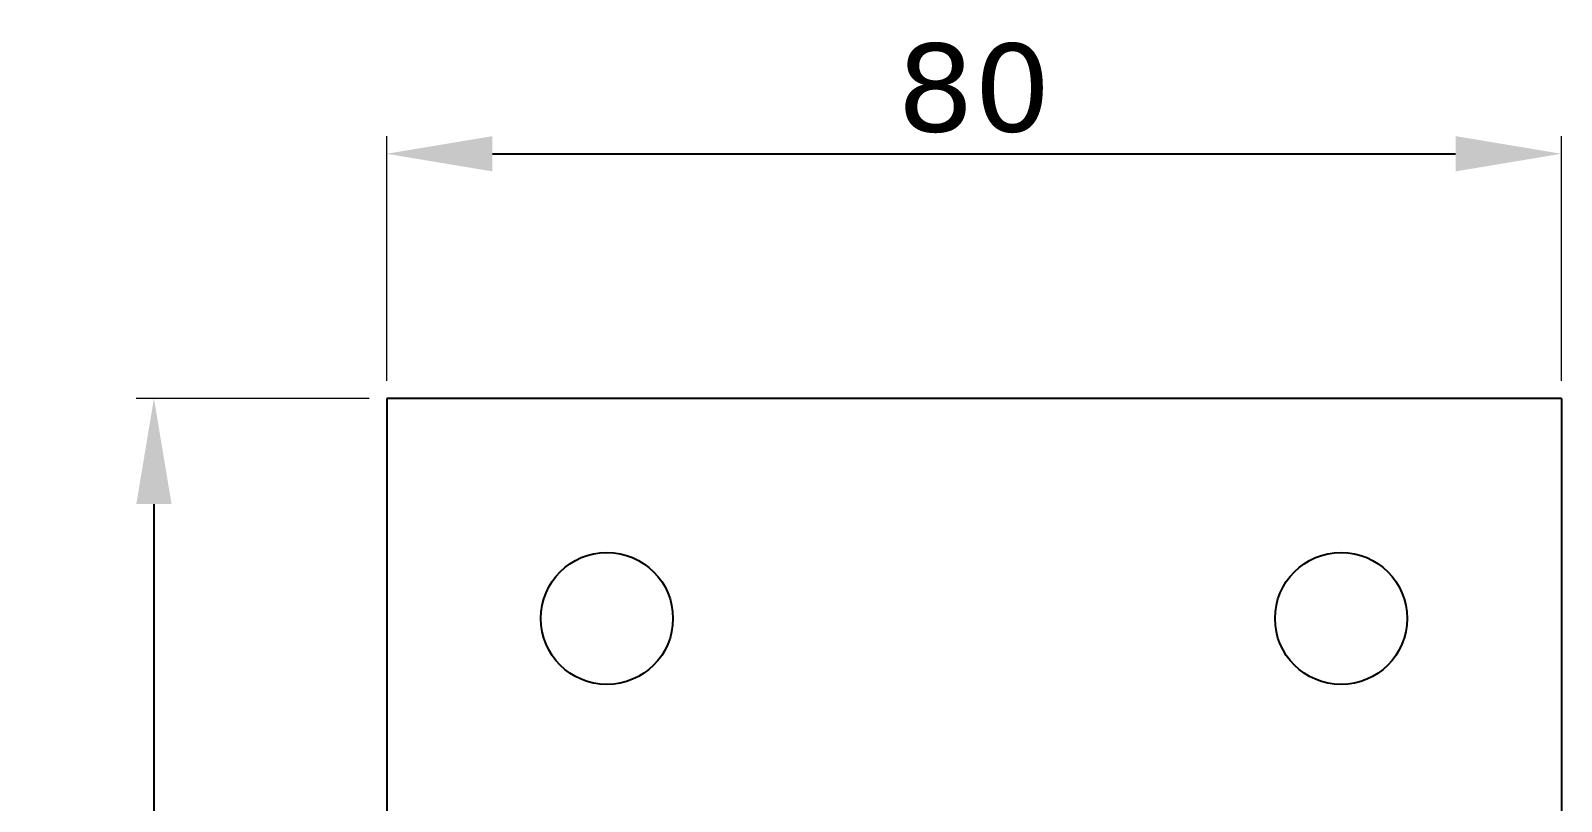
# Model space of a CAD drawing. Header units: millimetres. Extents: x 111849 to 113968, y -11137 to -9484.
# Drawn here: x 112053.5 to 112157.8, y -9979.7 to -9927.2 of the extents above; entities that cross this region are included whole.
import ezdxf

# ---------------------------------------------------------------- set-up
doc = ezdxf.new("R2010")
doc.units = ezdxf.units.MM
for name, color, linetype in [('_RB_dimension', 142, 'Continuous'), ('_RB_product', 7, 'Continuous'), ('_RB_text', 7, 'Continuous')]:
    doc.layers.add(name, color=color, linetype=linetype)
doc.styles.add('rothoblaas', font='verdana.ttf', dxfattribs={"height": 6})
doc.dimstyles.new('rothoblaas', dxfattribs={"dimscale": 1.2, "dimtxt": 6.5, "dimasz": 6, "dimexe": 1, "dimexo": 1, "dimgap": 1.1, "dimtad": 1, "dimdsep": 46, "dimtxsty": 'rothoblaas', "dimcen": 0, "dimclrd": 256, "dimclre": 256, "dimclrt": 256, "dimazin": 2, "dimtp": 0.1, "dimtm": 0.1, "dimtfac": 0.71, "dimtmove": 0, "dimatfit": 3, "dimfxl": 1, "dimlwd": -1, "dimlwe": 18, "dimarcsym": 0})

# ---------------------------------------------------------------- blocks, each defined once
blk = doc.blocks.new('*D370')
at = {"layer": '_RB_dimension', "lineweight": 18}
for p, q in [((112077.79, -9951.08), (112077.79, -9934.41)), ((112157.79, -9951.08), (112157.79, -9934.41))]:
    blk.add_line(p, q, dxfattribs=at)
at = {"layer": '_RB_dimension'}
blk.add_line((112084.99, -9935.61), (112150.59, -9935.61), dxfattribs=at)
for points in [[(112084.99, -9934.41), (112084.99, -9936.81), (112077.79, -9935.61)], [(112150.59, -9934.41), (112150.59, -9936.81), (112157.79, -9935.61)]]:
    blk.add_solid(points, dxfattribs=at)
at = {"layer": 'Defpoints', "color": 0, "transparency": 16777216}
for p in [(112157.79, -9935.61), (112077.79, -9952.28), (112157.79, -9952.28)]:
    blk.add_point(p, dxfattribs=at)
at = {"layer": '_RB_dimension', "insert": (112117.79, -9931.15), "char_height": 6, "attachment_point": 5, "style": 'rothoblaas'}
blk.add_mtext('80', dxfattribs=at)
blk = doc.blocks.new('*D371')
at = {"layer": '_RB_dimension', "lineweight": 18}
for p, q in [((112076.59, -9952.28), (112060.74, -9952.28)), ((112076.59, -10032.28), (112060.74, -10032.28))]:
    blk.add_line(p, q, dxfattribs=at)
at = {"layer": '_RB_dimension'}
blk.add_line((112061.94, -9959.48), (112061.94, -10025.08), dxfattribs=at)
for points in [[(112060.74, -9959.48), (112063.14, -9959.48), (112061.94, -9952.28)], [(112060.74, -10025.08), (112063.14, -10025.08), (112061.94, -10032.28)]]:
    blk.add_solid(points, dxfattribs=at)
at = {"layer": 'Defpoints', "color": 0, "transparency": 16777216}
for p in [(112077.79, -9952.28), (112061.94, -10032.28), (112077.79, -10032.28)]:
    blk.add_point(p, dxfattribs=at)
at = {"layer": '_RB_dimension', "insert": (112057.48, -9992.28), "char_height": 6, "attachment_point": 5, "rotation": 90, "style": 'rothoblaas'}
blk.add_mtext('80', dxfattribs=at)
blk = doc.blocks.new('F7080_top')
at = {"layer": '_RB_product'}
for p, q in [((112157.79, -9952.28), (112077.79, -9952.28)), ((112077.79, -9952.28), (112077.79, -10032.28)), ((112157.79, -9952.28), (112157.79, -10032.28)), ((112157.79, -9990.28), (112077.79, -9990.28)), ((112077.79, -9990.28), (112077.79, -9996.28)), ((112157.79, -9994.28), (112077.79, -9994.28)), ((112157.79, -10032.28), (112077.79, -10032.28))]:
    blk.add_line(p, q, dxfattribs=at)
for centre in [(112092.79, -9967.28), (112142.79, -9967.28), (112092.79, -10017.28), (112142.79, -10017.28)]:
    blk.add_circle(centre, 4.5, dxfattribs=at)

msp = doc.modelspace()

# ---------------------------------------------------------------- block references
at = {"layer": '_RB_text'}
msp.add_blockref('F7080_top', (0, 0), dxfattribs=at)

# ---------------------------------------------------------------- dimensions: what is measured, and where the dimension line sits
at = {"layer": '_RB_dimension'}
dim = msp.add_linear_dim(base=(112157.792, -9935.609), p1=(112077.792, -9952.282), p2=(112157.792, -9952.282), dimstyle='rothoblaas', dxfattribs=at)
dim.commit()
dim.dimension.update_dxf_attribs({"geometry": '*D370', "text_midpoint": (112117.792, -9931.152)})
dim = msp.add_linear_dim(base=(112061.936, -10032.282), p1=(112077.792, -9952.282), p2=(112077.792, -10032.282), angle=90, dimstyle='rothoblaas', dxfattribs=at)
dim.commit()
dim.dimension.update_dxf_attribs({"geometry": '*D371', "text_midpoint": (112057.479, -9992.282)})

doc.saveas('drawing.dxf')
